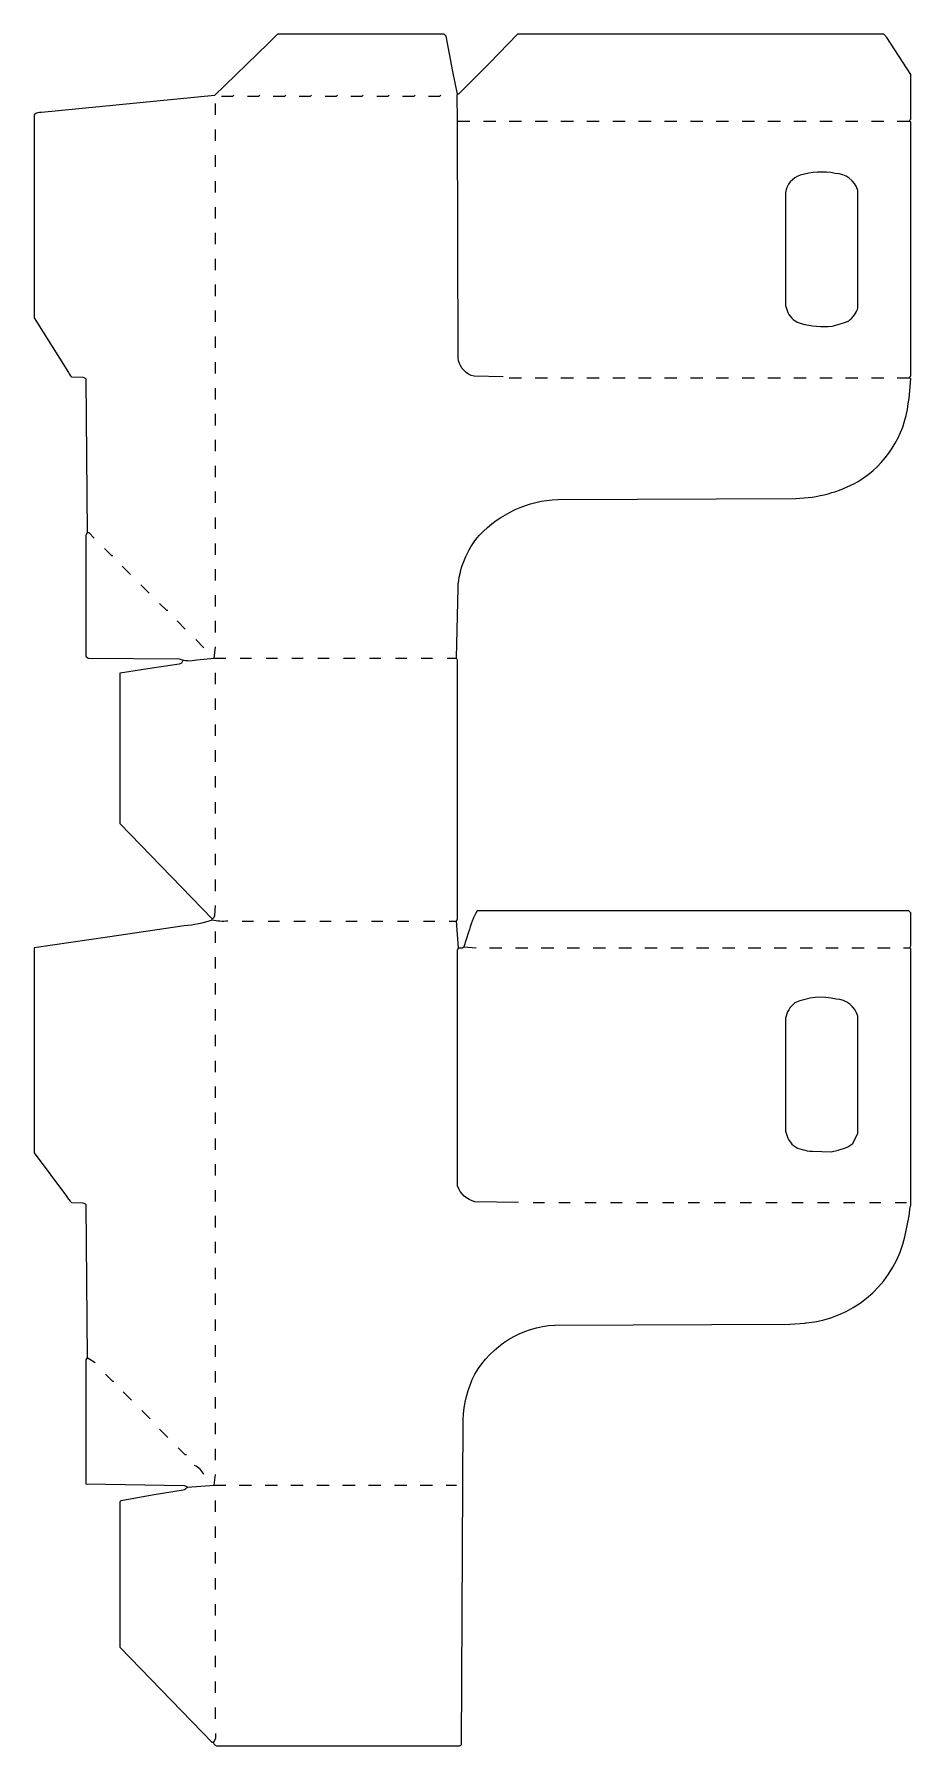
# Model space of a CAD drawing. Extents: x 44 to 891, y 85 to 1739.
import ezdxf

# ---------------------------------------------------------------- set-up
doc = ezdxf.new("R2010")
doc.units = 0
doc.layers.get('0').update_dxf_attribs({"linetype": 'CONTINUOUS'})

msp = doc.modelspace()

# ---------------------------------------------------------------- linework, layer by layer
at = {"color": 250, "linetype": 'CONTINUOUS'}
for points in [[(497, 1408), (469.016627, 1408.482185), (466.1, 1409.3, -0.266103), (453.497817, 1426.002164), (453, 1655), (452.8, 1680.1), (453, 1681), (448.384615, 1703.076923), (442, 1737), (440, 1739), (279, 1739), (271, 1731), (270, 1730), (218.1, 1679.8), (50.932432, 1663.405405, 0.261059), (44, 1661), (44, 1465), (77.2, 1412.1, 0.11477), (80, 1408), (90.962069, 1407.544828, -0.162582), (94, 1406), (95, 1257), (94, 1255), (94, 1138), (96, 1136), (183.994446, 1135.50568, 0.16283), (201.035294, 1134.541176), (218, 1136), (229, 1136)], [(512, 610), (469.9, 610.7, -0.25166), (453, 626), (453, 854), (454, 856), (452, 882), (453, 884), (453, 1134), (452, 1136), (453.492428, 1203.99265, -0.16501), (474.2, 1254.9, -0.194318), (550.002155, 1289.502174), (779.997845, 1290.497826, 0.123194), (840.1, 1306.8, 0.231233), (888.594595, 1382.067568), (889.405405, 1386.932432), (891, 1406), (890, 1407), (890.2, 1407.9), (891, 1409), (891, 1654), (890, 1655), (890.2, 1655.9), (891, 1657), (891, 1700), (868, 1736), (865, 1739), (511, 1739), (484, 1711), (483, 1710), (453.9, 1681.2), (453, 1681)], [(815, 1457), (820.932432, 1458.405405), (828.9, 1461.2), (831, 1462, 0.173774), (840, 1475), (840, 1588, 0.318107), (817.964706, 1604.541176, 0.122925), (784.1, 1602.7, 0.291647), (770, 1586), (770, 1477), (772.3, 1470.1, 0.2236), (785.088235, 1459.352941, 0.093488), (815, 1457)], [(216, 884), (127, 976), (127, 1122), (158.06, 1126.58), (183.94, 1130.42, 0.288775), (188, 1134)], [(216, 883), (216, 884, 0.083525), (218.54918, 887.040984), (219, 897)], [(231, 882, -0.099453), (216, 883, -0.078277), (188.94, 877.42), (114.94, 866.42), (44, 856), (44, 658), (75.230769, 616.153846, 0.069254), (80, 610), (90.962069, 609.544828, -0.162582), (94, 608), (95, 460), (94, 458), (94, 338), (188.994682, 336.505434, -0.14445), (192, 335), (218, 337), (229, 337)], [(219, 97, -0.225288), (217, 88, 0.258429), (220, 85), (455, 85), (457.000041, 86.006369), (458.498408, 399.998418, -0.110064), (469.8, 444.1, -0.253109), (547.002183, 491.502203), (773.997817, 492.497797), (788.969027, 493.464602), (790.06, 493.58, 0.304224), (883.3, 569.9), (885.352941, 576.911765), (889.554455, 597.044554), (890.445545, 605.955446), (891, 607), (891, 855), (890, 856), (891, 858), (891, 890), (889, 892), (472, 892, 0.063585), (463.7, 871.1), (459, 857)], [(814, 659), (820.94, 660.42), (828.9, 663.2), (830.1, 663.8), (835, 667), (840, 677), (840, 790, 0.315146), (818.95122, 806.560976, 0.170819), (779.1, 802.8, 0.205933), (770, 788), (770, 679), (772.3, 672.1, 0.252532), (786.1, 661.3, 0.065209), (796.024862, 659.472376), (814, 659)], [(208, 347, 0.162595), (199, 356)], [(217, 88), (216, 88), (127, 180), (127, 321), (128, 322), (157.932432, 327.405405), (187.923077, 332.384615, 0.156033), (192, 335)]]:
    msp.add_lwpolyline(points, format="xyb", dxfattribs=at)
for points in [[(219, 1661), (219, 1672)], [(219, 1636), (219, 1647)], [(219, 1611), (219, 1622)], [(219, 1586), (219, 1597)], [(219, 1561), (219, 1572)], [(219, 1536), (219, 1547)], [(219, 1511), (219, 1522)], [(219, 1486), (219, 1497)], [(219, 1461), (219, 1472)], [(219, 1436), (219, 1447)], [(219, 1411), (219, 1422)], [(219, 1386), (219, 1397)], [(219, 1361), (219, 1372)], [(219, 1336), (219, 1347)], [(219, 1311), (219, 1322)], [(219, 1286), (219, 1297)], [(219, 1261), (219, 1272)], [(102, 1252), (97, 1257), (95, 1257)], [(120, 1235), (119, 1235), (112, 1242)], [(219, 1236), (219, 1247)], [(137, 1217), (129, 1225)], [(219, 1211), (219, 1222)], [(155, 1199), (147, 1207)], [(219, 1186), (219, 1197)], [(173, 1182), (172, 1182), (165, 1189)], [(190, 1164), (182, 1172)], [(219, 1161), (219, 1172)], [(208, 1146), (200, 1154)], [(218, 1136), (219, 1147)], [(243, 1136), (254, 1136)], [(268, 1136), (279, 1136)], [(293, 1136), (304, 1136)], [(318, 1136), (329, 1136)], [(343, 1136), (354, 1136)], [(368, 1136), (379, 1136)], [(393, 1136), (404, 1136)], [(418, 1136), (429, 1136)], [(443, 1136), (452, 1136)], [(219, 1111), (219, 1122)], [(219, 1086), (219, 1097)], [(219, 1061), (219, 1072)], [(219, 1036), (219, 1047)], [(219, 1011), (219, 1022)], [(219, 986), (219, 997)], [(219, 961), (219, 972)], [(219, 936), (219, 947)], [(219, 911), (219, 922)], [(245, 882), (256, 882)], [(270, 882), (281, 882)], [(295, 882), (306, 882)], [(320, 882), (331, 882)], [(345, 882), (356, 882)], [(370, 882), (381, 882)], [(395, 882), (406, 882)], [(420, 882), (431, 882)], [(445, 882), (452, 882)], [(219, 861), (219, 872)], [(219, 836), (219, 847)], [(454, 856), (458, 856), (459, 857), (471, 856)], [(484, 856), (496, 856)], [(509, 856), (521, 856)], [(534, 856), (546, 856)], [(559, 856), (571, 856)], [(584, 856), (596, 856)], [(609, 856), (621, 856)], [(634, 856), (646, 856)], [(659, 856), (671, 856)], [(684, 856), (696, 856)], [(709, 856), (721, 856)], [(734, 856), (746, 856)], [(759, 856), (771, 856)], [(784, 856), (796, 856)], [(809, 856), (821, 856)], [(834, 856), (846, 856)], [(859, 856), (871, 856)], [(884, 856), (890, 856)], [(219, 811), (219, 822)], [(219, 786), (219, 797)], [(219, 761), (219, 772)], [(219, 736), (219, 747)], [(219, 711), (219, 722)], [(219, 686), (219, 697)], [(219, 661), (219, 672)], [(219, 636), (219, 647)], [(219, 611), (219, 622)], [(219, 586), (219, 597)], [(526, 610), (537, 610)], [(551, 610), (562, 610)], [(576, 610), (587, 610)], [(601, 610), (612, 610)], [(626, 610), (637, 610)], [(651, 610), (662, 610)], [(676, 610), (687, 610)], [(701, 610), (712, 610)], [(726, 610), (737, 610)], [(751, 610), (762, 610)], [(776, 610), (787, 610)], [(801, 610), (812, 610)], [(826, 610), (837, 610)], [(851, 610), (862, 610)], [(876, 610), (887, 610)], [(219, 561), (219, 572)], [(219, 536), (219, 547)], [(219, 511), (219, 522)], [(219, 486), (219, 497)], [(219, 461), (219, 472)], [(103, 455), (95, 460)], [(219, 436), (219, 447)], [(121, 437), (120, 437), (113, 444)], [(138, 419), (130, 427)], [(219, 411), (219, 422)], [(156, 401), (148, 409)], [(219, 386), (219, 397)], [(173, 383), (165, 391)], [(191, 366), (190, 366), (183, 373)], [(219, 361), (219, 372)], [(218, 337), (219, 347)], [(242, 337), (254, 337)], [(267, 337), (279, 337)], [(292, 337), (304, 337)], [(317, 337), (329, 337)], [(342, 337), (354, 337)], [(367, 337), (379, 337)], [(392, 337), (404, 337)], [(417, 337), (429, 337)], [(442, 337), (452, 337)], [(219, 311), (219, 322)], [(219, 286), (219, 297)], [(219, 261), (219, 272)], [(219, 236), (219, 247)], [(219, 211), (219, 222)], [(219, 186), (219, 197)], [(219, 161), (219, 172)], [(219, 136), (219, 147)], [(219, 111), (219, 122)]]:
    msp.add_lwpolyline(points, dxfattribs=at)
at = {"color": 252, "linetype": 'CONTINUOUS'}
for points in [[(225, 1679), (236, 1679), (237, 1680)], [(250, 1679), (261, 1679), (262, 1680)], [(275, 1679), (286, 1679), (287, 1680)], [(300, 1679), (311, 1679), (312, 1680)], [(325, 1679), (336, 1679), (337, 1680)], [(350, 1679), (361, 1679), (362, 1680)], [(375, 1679), (386, 1679), (387, 1680)], [(400, 1679), (411, 1679), (412, 1680)], [(425, 1679), (436, 1679), (437, 1680)]]:
    msp.add_lwpolyline(points, dxfattribs=at)
at = {"color": 251, "linetype": 'CONTINUOUS'}
for points in [[(453, 1655), (465, 1655)], [(478, 1655), (490, 1655)], [(503, 1655), (515, 1655)], [(528, 1655), (540, 1655)], [(553, 1655), (565, 1655)], [(578, 1655), (590, 1655)], [(603, 1655), (615, 1655)], [(628, 1655), (640, 1655)], [(653, 1655), (665, 1655)], [(678, 1655), (690, 1655)], [(703, 1655), (715, 1655)], [(728, 1655), (740, 1655)], [(753, 1655), (765, 1655)], [(778, 1655), (790, 1655)], [(803, 1655), (815, 1655)], [(828, 1655), (840, 1655)], [(853, 1655), (865, 1655)], [(878, 1655), (890, 1655)], [(503, 1407), (515, 1407)], [(528, 1407), (540, 1407)], [(553, 1407), (565, 1407)], [(578, 1407), (590, 1407)], [(603, 1407), (615, 1407)], [(628, 1407), (640, 1407)], [(653, 1407), (665, 1407)], [(678, 1407), (690, 1407)], [(703, 1407), (715, 1407)], [(728, 1407), (740, 1407)], [(753, 1407), (765, 1407)], [(778, 1407), (790, 1407)], [(803, 1407), (815, 1407)], [(828, 1407), (840, 1407)], [(853, 1407), (865, 1407)], [(878, 1407), (890, 1407)]]:
    msp.add_lwpolyline(points, dxfattribs=at)

doc.saveas('drawing.dxf')
